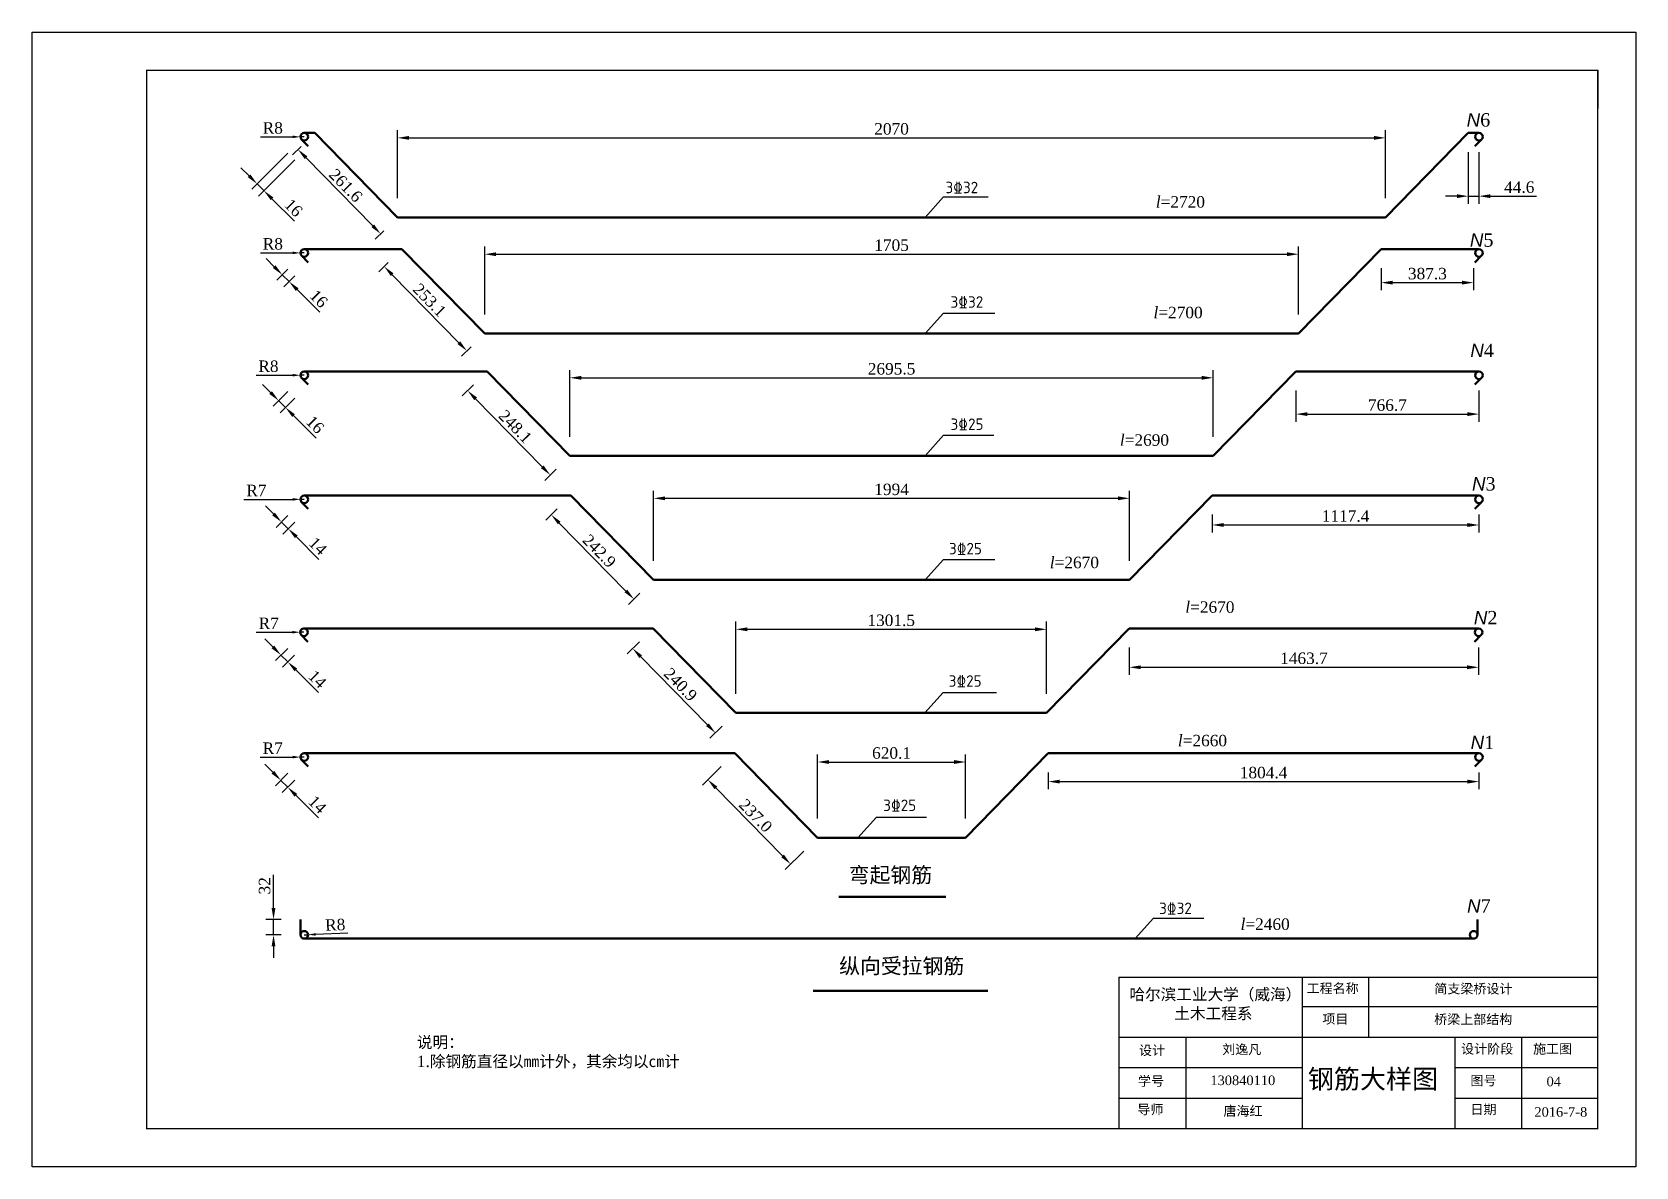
# Model space of a CAD drawing. Header units: millimetres. Extents: x -13981 to -5210, y -1943 to 2439.
# Drawn here: x -6158.8 to -5738.8, y 1072.5 to 1369.5 of the extents above; entities that cross this region are included whole.
import ezdxf

# ---------------------------------------------------------------- set-up
doc = ezdxf.new("R2010")
doc.units = ezdxf.units.MM
doc.linetypes.add('CENTER', pattern=[50.8, 31.75, -6.35, 6.35, -6.35])
doc.layers.get('0').update_dxf_attribs({"lineweight": 50})
doc.layers.add('图层1', color=7, linetype='CENTER')
doc.layers.add('图框', color=7, linetype='Continuous')
doc.layers.add('图层3', color=7, linetype='Continuous', lineweight=50)
doc.layers.add('注释 cm', color=7, linetype='Continuous', lineweight=25)
doc.styles.get("Standard").update_dxf_attribs({"font": 'times.ttf'})
doc.styles.add('样式 1', font='tssdeng.shx', dxfattribs={"bigfont": 'gbcbig.shx'})
doc.dimstyles.new('CM', dxfattribs={"dimtxt": 3, "dimasz": 3, "dimexe": 2, "dimexo": 5, "dimgap": 0.8, "dimtad": 1, "dimdec": 1, "dimlfac": 16, "dimdsep": 46, "dimtxsty": 'Standard', "dimcen": 2.5, "dimadec": 0, "dimazin": 0, "dimtfac": 1, "dimtdec": 1, "dimtmove": 0, "dimatfit": 3, "dimfxl": 1, "dimarcsym": 0})
doc.dimstyles.new('副本 CM', dxfattribs={"dimtxt": 3, "dimasz": 2, "dimexe": 2, "dimexo": 5, "dimgap": 0.8, "dimtad": 1, "dimdec": 1, "dimlfac": 8, "dimdsep": 46, "dimtxsty": 'Standard', "dimcen": 2.5, "dimadec": 0, "dimazin": 0, "dimtfac": 1, "dimtdec": 1, "dimtmove": 0, "dimatfit": 3, "dimfxl": 1, "dimarcsym": 0})

# ---------------------------------------------------------------- blocks, each defined once
blk = doc.blocks.new('*D55')
at = {"layer": '注释 cm', "color": 0, "lineweight": -2, "transparency": 16777216}
for p, q in [((-5892.72, 1175.76), (-5892.72, 1171.35)), ((-5889.72, 1173.35), (-5782.95, 1173.35)), ((-5779.95, 1175.76), (-5779.95, 1171.35))]:
    blk.add_line(p, q, dxfattribs=at)
at = {"layer": '注释 cm', "color": 0, "transparency": 16777216}
for points in [[(-5889.72, 1173.85), (-5889.72, 1172.85), (-5892.72, 1173.35)], [(-5782.95, 1173.85), (-5782.95, 1172.85), (-5779.95, 1173.35)]]:
    blk.add_solid(points, dxfattribs=at)
at = {"layer": '注释 cm', "color": 0, "transparency": 16777216, "insert": (-5836.34, 1175.68), "char_height": 3, "attachment_point": 5}
blk.add_mtext('1804.4', dxfattribs=at)
blk = doc.blocks.new('*D56')
at = {"layer": '注释 cm', "color": 0, "lineweight": -2, "transparency": 16777216}
for p, q in [((-5871.51, 1208.45), (-5871.51, 1201.27)), ((-5780.03, 1208.45), (-5780.03, 1201.27)), ((-5868.51, 1203.27), (-5783.03, 1203.27))]:
    blk.add_line(p, q, dxfattribs=at)
at = {"layer": '注释 cm', "color": 0, "transparency": 16777216}
for points in [[(-5868.51, 1203.77), (-5868.51, 1202.77), (-5871.51, 1203.27)], [(-5783.03, 1203.77), (-5783.03, 1202.77), (-5780.03, 1203.27)]]:
    blk.add_solid(points, dxfattribs=at)
at = {"layer": '注释 cm', "color": 0, "transparency": 16777216, "insert": (-5825.77, 1205.6), "char_height": 3, "attachment_point": 5}
blk.add_mtext('1463.7', dxfattribs=at)
blk = doc.blocks.new('*D57')
at = {"layer": '注释 cm', "color": 0, "lineweight": -2, "transparency": 16777216}
for p, q in [((-5849.79, 1243.22), (-5849.79, 1238.51)), ((-5779.95, 1243.22), (-5779.95, 1238.51)), ((-5846.79, 1240.51), (-5782.95, 1240.51))]:
    blk.add_line(p, q, dxfattribs=at)
at = {"layer": '注释 cm', "color": 0, "transparency": 16777216}
for points in [[(-5846.79, 1241.01), (-5846.79, 1240.01), (-5849.79, 1240.51)], [(-5782.95, 1241.01), (-5782.95, 1240.01), (-5779.95, 1240.51)]]:
    blk.add_solid(points, dxfattribs=at)
at = {"layer": '注释 cm', "color": 0, "transparency": 16777216, "insert": (-5814.87, 1242.84), "char_height": 3, "attachment_point": 5}
blk.add_mtext('1117.4', dxfattribs=at)
blk = doc.blocks.new('*D58')
at = {"layer": '注释 cm', "color": 0, "lineweight": -2, "transparency": 16777216}
for p, q in [((-5827.87, 1275.71), (-5827.87, 1267.53)), ((-5779.95, 1275.71), (-5779.95, 1267.53)), ((-5824.87, 1269.53), (-5782.95, 1269.53))]:
    blk.add_line(p, q, dxfattribs=at)
at = {"layer": '注释 cm', "color": 0, "transparency": 16777216}
for points in [[(-5824.87, 1270.03), (-5824.87, 1269.03), (-5827.87, 1269.53)], [(-5782.95, 1270.03), (-5782.95, 1269.03), (-5779.95, 1269.53)]]:
    blk.add_solid(points, dxfattribs=at)
at = {"layer": '注释 cm', "color": 0, "transparency": 16777216, "insert": (-5803.91, 1271.86), "char_height": 3, "attachment_point": 5}
blk.add_mtext('766.7', dxfattribs=at)
blk = doc.blocks.new('*D59')
at = {"layer": '注释 cm', "color": 0, "lineweight": -2, "transparency": 16777216}
for p, q in [((-5805.55, 1307.72), (-5805.55, 1301.94)), ((-5781.34, 1307.72), (-5781.34, 1301.94)), ((-5802.55, 1303.94), (-5784.34, 1303.94))]:
    blk.add_line(p, q, dxfattribs=at)
at = {"layer": '注释 cm', "color": 0, "transparency": 16777216}
for points in [[(-5802.55, 1304.44), (-5802.55, 1303.44), (-5805.55, 1303.94)], [(-5784.34, 1304.44), (-5784.34, 1303.44), (-5781.34, 1303.94)]]:
    blk.add_solid(points, dxfattribs=at)
at = {"layer": '注释 cm', "color": 0, "transparency": 16777216, "insert": (-5793.44, 1306.27), "char_height": 3, "attachment_point": 5}
blk.add_mtext('387.3', dxfattribs=at)
blk = doc.blocks.new('*D60')
at = {"layer": '注释 cm', "color": 0, "lineweight": -2, "transparency": 16777216}
for p, q in [((-6063.13, 1326.02), (-6063.13, 1343.83)), ((-6060.13, 1341.83), (-5807.39, 1341.83)), ((-5804.39, 1326.02), (-5804.39, 1343.83))]:
    blk.add_line(p, q, dxfattribs=at)
at = {"layer": '注释 cm', "color": 0, "transparency": 16777216}
for points in [[(-6060.13, 1342.33), (-6060.13, 1341.33), (-6063.13, 1341.83)], [(-5807.39, 1342.33), (-5807.39, 1341.33), (-5804.39, 1341.83)]]:
    blk.add_solid(points, dxfattribs=at)
at = {"layer": '注释 cm', "color": 0, "transparency": 16777216, "insert": (-5933.76, 1344.16), "char_height": 3, "attachment_point": 5}
blk.add_mtext('2070', dxfattribs=at)
blk = doc.blocks.new('*D61')
at = {"layer": '注释 cm', "color": 0, "lineweight": -2, "transparency": 16777216}
for p, q in [((-6040.31, 1295.63), (-6040.31, 1313.38)), ((-6037.31, 1311.38), (-5830.21, 1311.38)), ((-5827.21, 1295.63), (-5827.21, 1313.38))]:
    blk.add_line(p, q, dxfattribs=at)
at = {"layer": '注释 cm', "color": 0, "transparency": 16777216}
for points in [[(-6037.31, 1311.88), (-6037.31, 1310.88), (-6040.31, 1311.38)], [(-5830.21, 1311.88), (-5830.21, 1310.88), (-5827.21, 1311.38)]]:
    blk.add_solid(points, dxfattribs=at)
at = {"layer": '注释 cm', "color": 0, "transparency": 16777216, "insert": (-5933.76, 1313.71), "char_height": 3, "attachment_point": 5}
blk.add_mtext('1705', dxfattribs=at)
blk = doc.blocks.new('*D62')
at = {"layer": '注释 cm', "color": 0, "lineweight": -2, "transparency": 16777216}
for p, q in [((-6018, 1263.62), (-6018, 1281.03)), ((-5849.53, 1263.62), (-5849.53, 1281.03)), ((-6015, 1279.03), (-5852.53, 1279.03))]:
    blk.add_line(p, q, dxfattribs=at)
at = {"layer": '注释 cm', "color": 0, "transparency": 16777216}
for points in [[(-6015, 1279.53), (-6015, 1278.53), (-6018, 1279.03)], [(-5852.53, 1279.53), (-5852.53, 1278.53), (-5849.53, 1279.03)]]:
    blk.add_solid(points, dxfattribs=at)
at = {"layer": '注释 cm', "color": 0, "transparency": 16777216, "insert": (-5933.76, 1281.36), "char_height": 3, "attachment_point": 5}
blk.add_mtext('2695.5', dxfattribs=at)
blk = doc.blocks.new('*D63')
at = {"layer": '注释 cm', "color": 0, "lineweight": -2, "transparency": 16777216}
for p, q in [((-5996.07, 1231.13), (-5996.07, 1249.49)), ((-5993.07, 1247.49), (-5874.45, 1247.49)), ((-5871.45, 1231.13), (-5871.45, 1249.49))]:
    blk.add_line(p, q, dxfattribs=at)
at = {"layer": '注释 cm', "color": 0, "transparency": 16777216}
for points in [[(-5993.07, 1247.99), (-5993.07, 1246.99), (-5996.07, 1247.49)], [(-5874.45, 1247.99), (-5874.45, 1246.99), (-5871.45, 1247.49)]]:
    blk.add_solid(points, dxfattribs=at)
at = {"layer": '注释 cm', "color": 0, "transparency": 16777216, "insert": (-5933.76, 1249.82), "char_height": 3, "attachment_point": 5}
blk.add_mtext('1994', dxfattribs=at)
blk = doc.blocks.new('*D64')
at = {"layer": '注释 cm', "color": 0, "lineweight": -2, "transparency": 16777216}
for p, q in [((-5974.52, 1196.36), (-5974.52, 1215.21)), ((-5893.18, 1196.36), (-5893.18, 1215.21)), ((-5971.52, 1213.21), (-5896.18, 1213.21))]:
    blk.add_line(p, q, dxfattribs=at)
at = {"layer": '注释 cm', "color": 0, "transparency": 16777216}
for points in [[(-5971.52, 1213.71), (-5971.52, 1212.71), (-5974.52, 1213.21)], [(-5896.18, 1213.71), (-5896.18, 1212.71), (-5893.18, 1213.21)]]:
    blk.add_solid(points, dxfattribs=at)
at = {"layer": '注释 cm', "color": 0, "transparency": 16777216, "insert": (-5933.85, 1215.54), "char_height": 3, "attachment_point": 5}
blk.add_mtext('1301.5', dxfattribs=at)
blk = doc.blocks.new('*D65')
at = {"layer": '注释 cm', "color": 0, "lineweight": -2, "transparency": 16777216}
for p, q in [((-5953.14, 1163.68), (-5953.14, 1180.48)), ((-5914.38, 1163.68), (-5914.38, 1180.48)), ((-5950.14, 1178.48), (-5917.38, 1178.48))]:
    blk.add_line(p, q, dxfattribs=at)
at = {"layer": '注释 cm', "color": 0, "transparency": 16777216}
for points in [[(-5950.14, 1178.98), (-5950.14, 1177.98), (-5953.14, 1178.48)], [(-5917.38, 1178.98), (-5917.38, 1177.98), (-5914.38, 1178.48)]]:
    blk.add_solid(points, dxfattribs=at)
at = {"layer": '注释 cm', "color": 0, "transparency": 16777216, "insert": (-5933.76, 1180.81), "char_height": 3, "attachment_point": 5}
blk.add_mtext('620.1', dxfattribs=at)
blk = doc.blocks.new('*D74')
at = {"layer": '注释 cm', "color": 0, "lineweight": -2, "transparency": 16777216}
for p, q in [((-6091.82, 1337.86), (-6101.31, 1328.37)), ((-6090.05, 1336.1), (-6099.55, 1326.6)), ((-6102.02, 1331.9), (-6104.14, 1334.02)), ((-6099.9, 1329.78), (-6098.13, 1328.01)), ((-6096.01, 1325.89), (-6090.11, 1319.99))]:
    blk.add_line(p, q, dxfattribs=at)
at = {"layer": '注释 cm', "color": 0, "transparency": 16777216}
for points in [[(-6101.67, 1332.26), (-6102.37, 1331.55), (-6099.9, 1329.78)], [(-6095.66, 1326.25), (-6096.36, 1325.54), (-6098.13, 1328.01)]]:
    blk.add_solid(points, dxfattribs=at)
at = {"layer": '注释 cm', "color": 0, "transparency": 16777216, "insert": (-6090.36, 1323.53), "char_height": 3, "attachment_point": 5, "rotation": 315}
blk.add_mtext('16', dxfattribs=at)
blk = doc.blocks.new('*D75')
at = {"layer": '注释 cm', "color": 0, "lineweight": -2, "transparency": 16777216}
for p, q in [((-6088.36, 1339.61), (-6090.62, 1337.38)), ((-6087.1, 1336.64), (-6069.64, 1318.84)), ((-6066.7, 1317.52), (-6068.96, 1315.29))]:
    blk.add_line(p, q, dxfattribs=at)
at = {"layer": '注释 cm', "color": 0, "transparency": 16777216}
for points in [[(-6086.74, 1336.99), (-6087.45, 1336.29), (-6089.2, 1338.78)], [(-6069.28, 1319.19), (-6069.99, 1318.49), (-6067.54, 1316.69)]]:
    blk.add_solid(points, dxfattribs=at)
at = {"layer": '注释 cm', "color": 0, "transparency": 16777216, "insert": (-6076.7, 1329.37), "char_height": 3, "attachment_point": 5, "rotation": 314.4389}
blk.add_mtext('261.6', dxfattribs=at)
blk = doc.blocks.new('*D76')
at = {"layer": '注释 cm', "color": 0, "lineweight": -2, "transparency": 16777216}
for p, q in [((-6065.55, 1309.22), (-6068.06, 1306.76)), ((-6064.53, 1306.02), (-6047.07, 1288.21)), ((-6043.88, 1287.13), (-6046.39, 1284.67))]:
    blk.add_line(p, q, dxfattribs=at)
at = {"layer": '注释 cm', "color": 0, "transparency": 16777216}
for points in [[(-6064.17, 1306.37), (-6064.88, 1305.67), (-6066.63, 1308.16)], [(-6046.71, 1288.56), (-6047.42, 1287.86), (-6044.97, 1286.07)]]:
    blk.add_solid(points, dxfattribs=at)
at = {"layer": '注释 cm', "color": 0, "transparency": 16777216, "insert": (-6054.74, 1299.36), "char_height": 3, "attachment_point": 5, "rotation": 314.4389}
blk.add_mtext('253.1', dxfattribs=at)
blk = doc.blocks.new('*D77')
at = {"layer": '注释 cm', "color": 0, "lineweight": -2, "transparency": 16777216}
for p, q in [((-6095.43, 1308.11), (-6097.55, 1310.23)), ((-6091.82, 1307.48), (-6094.72, 1304.58)), ((-6093.31, 1305.99), (-6091.54, 1304.22)), ((-6090.05, 1305.71), (-6092.95, 1302.81)), ((-6089.42, 1302.1), (-6083.52, 1296.2))]:
    blk.add_line(p, q, dxfattribs=at)
at = {"layer": '注释 cm', "color": 0, "transparency": 16777216}
for points in [[(-6095.07, 1308.46), (-6095.78, 1307.76), (-6093.31, 1305.99)], [(-6089.06, 1302.45), (-6089.77, 1301.75), (-6091.54, 1304.22)]]:
    blk.add_solid(points, dxfattribs=at)
at = {"layer": '注释 cm', "color": 0, "transparency": 16777216, "insert": (-6083.76, 1299.74), "char_height": 3, "attachment_point": 5, "rotation": 315}
blk.add_mtext('16', dxfattribs=at)
blk = doc.blocks.new('*D78')
at = {"layer": '注释 cm', "color": 0, "lineweight": -2, "transparency": 16777216}
for p, q in [((-6043.23, 1277.21), (-6046.22, 1274.28)), ((-6042.69, 1273.53), (-6025.23, 1255.73)), ((-6021.57, 1255.12), (-6024.56, 1252.19))]:
    blk.add_line(p, q, dxfattribs=at)
at = {"layer": '注释 cm', "color": 0, "transparency": 16777216}
for points in [[(-6042.33, 1273.88), (-6043.05, 1273.18), (-6044.79, 1275.68)], [(-6024.88, 1256.08), (-6025.59, 1255.38), (-6023.13, 1253.59)]]:
    blk.add_solid(points, dxfattribs=at)
at = {"layer": '注释 cm', "color": 0, "transparency": 16777216, "insert": (-6032.3, 1266.26), "char_height": 3, "attachment_point": 5, "rotation": 314.4389}
blk.add_mtext('248.1', dxfattribs=at)
blk = doc.blocks.new('*D79')
at = {"layer": '注释 cm', "color": 0, "lineweight": -2, "transparency": 16777216}
for p, q in [((-6021.3, 1244.71), (-6024.3, 1241.77)), ((-6020.77, 1241.03), (-6003.32, 1223.23)), ((-5999.64, 1222.63), (-6002.64, 1219.69))]:
    blk.add_line(p, q, dxfattribs=at)
at = {"layer": '注释 cm', "color": 0, "transparency": 16777216}
for points in [[(-6020.42, 1241.38), (-6021.13, 1240.68), (-6022.88, 1243.17)], [(-6002.96, 1223.58), (-6003.67, 1222.88), (-6001.21, 1221.09)]]:
    blk.add_solid(points, dxfattribs=at)
at = {"layer": '注释 cm', "color": 0, "transparency": 16777216, "insert": (-6010.32, 1233.7), "char_height": 3, "attachment_point": 5, "rotation": 314.4389}
blk.add_mtext('242.9', dxfattribs=at)
blk = doc.blocks.new('*D80')
at = {"layer": '注释 cm', "color": 0, "lineweight": -2, "transparency": 16777216}
for p, q in [((-5999.75, 1209.94), (-6002.98, 1206.78)), ((-5999.45, 1206.04), (-5981.99, 1188.23)), ((-5978.09, 1187.86), (-5981.32, 1184.69))]:
    blk.add_line(p, q, dxfattribs=at)
at = {"layer": '注释 cm', "color": 0, "transparency": 16777216}
for points in [[(-5999.09, 1206.39), (-5999.81, 1205.69), (-6001.55, 1208.18)], [(-5981.63, 1188.58), (-5982.35, 1187.88), (-5979.89, 1186.09)]]:
    blk.add_solid(points, dxfattribs=at)
at = {"layer": '注释 cm', "color": 0, "transparency": 16777216, "insert": (-5989.05, 1198.76), "char_height": 3, "attachment_point": 5, "rotation": 314.4389}
blk.add_mtext('240.9', dxfattribs=at)
blk = doc.blocks.new('*D81')
at = {"layer": '注释 cm', "color": 0, "lineweight": -2, "transparency": 16777216}
for p, q in [((-6096.37, 1275.16), (-6098.49, 1277.28)), ((-6091.82, 1275.47), (-6095.66, 1271.62)), ((-6094.25, 1273.04), (-6092.48, 1271.27)), ((-6090.05, 1273.7), (-6093.89, 1269.86)), ((-6090.36, 1269.15), (-6084.46, 1263.25))]:
    blk.add_line(p, q, dxfattribs=at)
at = {"layer": '注释 cm', "color": 0, "transparency": 16777216}
for points in [[(-6096.02, 1275.51), (-6096.72, 1274.81), (-6094.25, 1273.04)], [(-6090.01, 1269.5), (-6090.71, 1268.79), (-6092.48, 1271.27)]]:
    blk.add_solid(points, dxfattribs=at)
at = {"layer": '注释 cm', "color": 0, "transparency": 16777216, "insert": (-6084.7, 1266.78), "char_height": 3, "attachment_point": 5, "rotation": 315}
blk.add_mtext('16', dxfattribs=at)
blk = doc.blocks.new('*D82')
at = {"layer": '注释 cm', "color": 0, "lineweight": -2, "transparency": 16777216}
for p, q in [((-6095.63, 1243.4), (-6097.75, 1245.53)), ((-6091.82, 1242.97), (-6094.92, 1239.87)), ((-6093.51, 1241.28), (-6091.74, 1239.52)), ((-6090.05, 1241.21), (-6093.15, 1238.1)), ((-6089.62, 1237.39), (-6083.71, 1231.48))]:
    blk.add_line(p, q, dxfattribs=at)
at = {"layer": '注释 cm', "color": 0, "transparency": 16777216}
for points in [[(-6095.27, 1243.76), (-6095.98, 1243.05), (-6093.51, 1241.28)], [(-6089.26, 1237.75), (-6089.97, 1237.04), (-6091.74, 1239.52)]]:
    blk.add_solid(points, dxfattribs=at)
at = {"layer": '注释 cm', "color": 0, "transparency": 16777216, "insert": (-6083.98, 1235.01), "char_height": 3, "attachment_point": 5, "rotation": 315}
blk.add_mtext('14', dxfattribs=at)
blk = doc.blocks.new('*D83')
at = {"layer": '注释 cm', "color": 0, "lineweight": -2, "transparency": 16777216}
for p, q in [((-6095.77, 1208.58), (-6097.89, 1210.7)), ((-6091.9, 1208.2), (-6095.06, 1205.04)), ((-6093.65, 1206.46), (-6091.88, 1204.69)), ((-6090.13, 1206.44), (-6093.29, 1203.28)), ((-6089.76, 1202.57), (-6083.85, 1196.66))]:
    blk.add_line(p, q, dxfattribs=at)
at = {"layer": '注释 cm', "color": 0, "transparency": 16777216}
for points in [[(-6095.41, 1208.93), (-6096.12, 1208.23), (-6093.65, 1206.46)], [(-6089.4, 1202.92), (-6090.11, 1202.22), (-6091.88, 1204.69)]]:
    blk.add_solid(points, dxfattribs=at)
at = {"layer": '注释 cm', "color": 0, "transparency": 16777216, "insert": (-6084.12, 1200.18), "char_height": 3, "attachment_point": 5, "rotation": 315}
blk.add_mtext('14', dxfattribs=at)
blk = doc.blocks.new('*D84')
at = {"layer": '注释 cm', "color": 0, "lineweight": -2, "transparency": 16777216}
for p, q in [((-6095.79, 1175.79), (-6097.91, 1177.91)), ((-6091.82, 1175.52), (-6095.08, 1172.26)), ((-6093.67, 1173.67), (-6091.9, 1171.9)), ((-6090.05, 1173.75), (-6093.31, 1170.49)), ((-6089.78, 1169.78), (-6083.84, 1163.85))]:
    blk.add_line(p, q, dxfattribs=at)
at = {"layer": '注释 cm', "color": 0, "transparency": 16777216}
for points in [[(-6095.43, 1176.15), (-6096.14, 1175.44), (-6093.67, 1173.67)], [(-6089.42, 1170.14), (-6090.13, 1169.43), (-6091.9, 1171.9)]]:
    blk.add_solid(points, dxfattribs=at)
at = {"layer": '注释 cm', "color": 0, "transparency": 16777216, "insert": (-6084.11, 1167.37), "char_height": 3, "attachment_point": 5, "rotation": 315}
blk.add_mtext('14', dxfattribs=at)
blk = doc.blocks.new('*D85')
at = {"layer": '注释 cm', "color": 0, "lineweight": -2, "transparency": 16777216}
for p, q in [((-6095.61, 1140.25), (-6095.61, 1148.91)), ((-6093.57, 1137.25), (-6097.61, 1137.25)), ((-6095.61, 1133.25), (-6095.61, 1137.25)), ((-6093.57, 1133.25), (-6097.61, 1133.25)), ((-6095.61, 1130.25), (-6095.61, 1127.25))]:
    blk.add_line(p, q, dxfattribs=at)
at = {"layer": '注释 cm', "color": 0, "transparency": 16777216}
for points in [[(-6096.11, 1140.25), (-6095.11, 1140.25), (-6095.61, 1137.25)], [(-6096.11, 1130.25), (-6095.11, 1130.25), (-6095.61, 1133.25)]]:
    blk.add_solid(points, dxfattribs=at)
at = {"layer": '注释 cm', "color": 0, "transparency": 16777216, "insert": (-6097.94, 1146.08), "char_height": 3, "attachment_point": 5, "rotation": 90}
blk.add_mtext('32', dxfattribs=at)
blk = doc.blocks.new('*D86')
at = {"layer": '注释 cm', "color": 0, "lineweight": -2, "transparency": 16777216}
for p, q in [((-5782.73, 1338.11), (-5782.73, 1324.57)), ((-5779.95, 1338.11), (-5779.95, 1324.57)), ((-5785.73, 1326.57), (-5788.73, 1326.57)), ((-5782.73, 1326.57), (-5779.95, 1326.57)), ((-5776.95, 1326.57), (-5764.84, 1326.57))]:
    blk.add_line(p, q, dxfattribs=at)
at = {"layer": '注释 cm', "color": 0, "transparency": 16777216}
for points in [[(-5785.73, 1327.07), (-5785.73, 1326.07), (-5782.73, 1326.57)], [(-5776.95, 1327.07), (-5776.95, 1326.07), (-5779.95, 1326.57)]]:
    blk.add_solid(points, dxfattribs=at)
at = {"layer": '注释 cm', "color": 0, "transparency": 16777216, "insert": (-5769.39, 1328.9), "char_height": 3, "attachment_point": 5}
blk.add_mtext('44.6', dxfattribs=at)
blk = doc.blocks.new('*D125')
at = {"layer": '注释 cm', "color": 0, "lineweight": -2, "transparency": 16777216}
for p, q in [((-5978.37, 1177.26), (-5983.28, 1172.44)), ((-5979.76, 1171.7), (-5962.3, 1153.9)), ((-5956.71, 1155.18), (-5961.62, 1150.36))]:
    blk.add_line(p, q, dxfattribs=at)
at = {"layer": '注释 cm', "color": 0, "transparency": 16777216}
for points in [[(-5979.4, 1172.05), (-5980.11, 1171.35), (-5981.86, 1173.85)], [(-5961.94, 1154.25), (-5962.65, 1153.55), (-5960.2, 1151.76)]]:
    blk.add_solid(points, dxfattribs=at)
at = {"layer": '注释 cm', "color": 0, "transparency": 16777216, "insert": (-5969.36, 1164.43), "char_height": 3, "attachment_point": 5, "rotation": 314.4389}
blk.add_mtext('237.0', dxfattribs=at)
blk = doc.blocks.new('*D207')
at = {"layer": '注释 cm', "color": 0, "lineweight": -2, "transparency": 16777216}
for p, q in [((-6100.16, 1279.71), (-6090.57, 1279.71)), ((-6087.57, 1279.71), (-6088.57, 1279.71))]:
    blk.add_line(p, q, dxfattribs=at)
at = {"layer": '注释 cm', "color": 0, "transparency": 16777216}
blk.add_solid([(-6090.57, 1280.04), (-6090.57, 1279.38), (-6088.57, 1279.71)], dxfattribs=at)
at = {"layer": '注释 cm', "color": 0, "transparency": 16777216, "insert": (-6096.94, 1282.04), "char_height": 3, "attachment_point": 5}
blk.add_mtext('R8', dxfattribs=at)
blk = doc.blocks.new('*D209')
at = {"layer": '注释 cm', "color": 0, "lineweight": -2, "transparency": 16777216}
for p, q in [((-6099.01, 1342.06), (-6090.57, 1342.09)), ((-6087.57, 1342.11), (-6088.57, 1342.1))]:
    blk.add_line(p, q, dxfattribs=at)
at = {"layer": '注释 cm', "color": 0, "transparency": 16777216}
blk.add_solid([(-6090.58, 1342.43), (-6090.57, 1341.76), (-6088.57, 1342.1)], dxfattribs=at)
at = {"layer": '注释 cm', "color": 0, "transparency": 16777216, "insert": (-6095.8, 1344.4), "char_height": 3, "attachment_point": 5, "rotation": 0.2221}
blk.add_mtext('R8', dxfattribs=at)
blk = doc.blocks.new('*D210')
at = {"layer": '注释 cm', "color": 0, "lineweight": -2, "transparency": 16777216}
for p, q in [((-6099.01, 1311.74), (-6090.57, 1311.73)), ((-6087.57, 1311.72), (-6088.57, 1311.72))]:
    blk.add_line(p, q, dxfattribs=at)
at = {"layer": '注释 cm', "color": 0, "transparency": 16777216}
blk.add_solid([(-6090.57, 1312.06), (-6090.57, 1311.39), (-6088.57, 1311.72)], dxfattribs=at)
at = {"layer": '注释 cm', "color": 0, "transparency": 16777216, "insert": (-6095.79, 1314.06), "char_height": 3, "attachment_point": 5, "rotation": 359.9125}
blk.add_mtext('R8', dxfattribs=at)
blk = doc.blocks.new('*D211')
at = {"layer": '注释 cm', "color": 0, "lineweight": -2, "transparency": 16777216}
for p, q in [((-6103.34, 1247.22), (-6090.57, 1247.22)), ((-6087.57, 1247.22), (-6088.57, 1247.22))]:
    blk.add_line(p, q, dxfattribs=at)
at = {"layer": '注释 cm', "color": 0, "transparency": 16777216}
blk.add_solid([(-6090.57, 1247.55), (-6090.57, 1246.88), (-6088.57, 1247.22)], dxfattribs=at)
at = {"layer": '注释 cm', "color": 0, "transparency": 16777216, "insert": (-6100.09, 1249.55), "char_height": 3, "width": 4.4881, "attachment_point": 5}
blk.add_mtext('R7', dxfattribs=at)
blk = doc.blocks.new('*D212')
at = {"layer": '注释 cm', "color": 0, "lineweight": -2, "transparency": 16777216}
for p, q in [((-6100.11, 1212.45), (-6090.66, 1212.45)), ((-6087.66, 1212.45), (-6088.66, 1212.45))]:
    blk.add_line(p, q, dxfattribs=at)
at = {"layer": '注释 cm', "color": 0, "transparency": 16777216}
blk.add_solid([(-6090.66, 1212.78), (-6090.66, 1212.11), (-6088.66, 1212.45)], dxfattribs=at)
at = {"layer": '注释 cm', "color": 0, "transparency": 16777216, "insert": (-6096.86, 1214.78), "char_height": 3, "attachment_point": 5}
blk.add_mtext('R7', dxfattribs=at)
blk = doc.blocks.new('*D213')
at = {"layer": '注释 cm', "color": 0, "lineweight": -2, "transparency": 16777216}
for p, q in [((-6099.07, 1179.76), (-6090.57, 1179.76)), ((-6087.57, 1179.76), (-6088.57, 1179.76))]:
    blk.add_line(p, q, dxfattribs=at)
at = {"layer": '注释 cm', "color": 0, "transparency": 16777216}
blk.add_solid([(-6090.57, 1180.1), (-6090.57, 1179.43), (-6088.57, 1179.76)], dxfattribs=at)
at = {"layer": '注释 cm', "color": 0, "transparency": 16777216, "insert": (-6095.82, 1182.1), "char_height": 3, "attachment_point": 5}
blk.add_mtext('R7', dxfattribs=at)
blk = doc.blocks.new('*D214')
at = {"layer": '注释 cm', "color": 0, "lineweight": -2, "transparency": 16777216}
for p, q in [((-6087.57, 1133.25), (-6086.57, 1133.28)), ((-6076.14, 1133.67), (-6084.58, 1133.36))]:
    blk.add_line(p, q, dxfattribs=at)
at = {"layer": '注释 cm', "color": 0, "transparency": 16777216}
blk.add_solid([(-6084.59, 1133.69), (-6084.56, 1133.02), (-6086.57, 1133.28)], dxfattribs=at)
at = {"layer": '注释 cm', "color": 0, "transparency": 16777216, "insert": (-6079.45, 1135.87), "char_height": 3, "attachment_point": 5, "rotation": 2.1144}
blk.add_mtext('R8', dxfattribs=at)

msp = doc.modelspace()

# ---------------------------------------------------------------- linework, layer by layer
for p, q in [((-6088.2814, 1341.3987), (-6086.5136, 1339.6309)), ((-6084.7892, 1343.1058), (-6087.5743, 1343.1058)), ((-6084.7892, 1343.1058), (-6063.1287, 1321.0168)), ((-5782.7337, 1343.1058), (-5804.3943, 1321.0168)), ((-5782.7337, 1343.1058), (-5779.9487, 1343.1058)), ((-5779.2416, 1341.3987), (-5781.0093, 1339.6309)), ((-6040.3149, 1321.0168), (-6063.1287, 1321.0168)), ((-6017.9964, 1321.0168), (-6040.3149, 1321.0168)), ((-5996.074, 1321.0168), (-6017.9964, 1321.0168)), ((-5974.4319, 1321.0168), (-5996.074, 1321.0168)), ((-5953.1398, 1321.0168), (-5974.4319, 1321.0168)), ((-5931.9839, 1321.0168), (-5953.1398, 1321.0168)), ((-5935.5391, 1321.0168), (-5914.3832, 1321.0168)), ((-5914.3832, 1321.0168), (-5893.0911, 1321.0168)), ((-5893.0911, 1321.0168), (-5871.449, 1321.0168)), ((-5871.449, 1321.0168), (-5849.5266, 1321.0168)), ((-5849.5266, 1321.0168), (-5827.2081, 1321.0168)), ((-5827.2081, 1321.0168), (-5804.3943, 1321.0168)), ((-6088.2814, 1311.0141), (-6086.5136, 1309.2464)), ((-6084.7892, 1312.7212), (-6087.5743, 1312.7212)), ((-6061.9754, 1312.7212), (-6084.7892, 1312.7212)), ((-6061.9754, 1312.7212), (-6040.3149, 1290.6322)), ((-5805.5475, 1312.7212), (-5827.2081, 1290.6322)), ((-5805.5475, 1312.7212), (-5782.7337, 1312.7212)), ((-5782.7337, 1312.7212), (-5779.9487, 1312.7212)), ((-5779.2416, 1311.0141), (-5781.0093, 1309.2464)), ((-6017.9964, 1290.6322), (-6040.3149, 1290.6322)), ((-5996.074, 1290.6322), (-6017.9964, 1290.6322)), ((-5974.4319, 1290.6322), (-5996.074, 1290.6322)), ((-5953.1398, 1290.6322), (-5974.4319, 1290.6322)), ((-5931.9839, 1290.6322), (-5953.1398, 1290.6322)), ((-5935.5391, 1290.6322), (-5914.3832, 1290.6322)), ((-5914.3832, 1290.6322), (-5893.0911, 1290.6322)), ((-5893.0911, 1290.6322), (-5871.449, 1290.6322)), ((-5871.449, 1290.6322), (-5849.5266, 1290.6322)), ((-5849.5266, 1290.6322), (-5827.2081, 1290.6322)), ((-6088.2814, 1279.0039), (-6086.5136, 1277.2361)), ((-6084.7892, 1280.711), (-6087.5743, 1280.711)), ((-6061.9754, 1280.711), (-6084.7892, 1280.711)), ((-6039.6569, 1280.711), (-6061.9754, 1280.711)), ((-6039.6569, 1280.711), (-6017.9964, 1258.622)), ((-5827.866, 1280.711), (-5849.5266, 1258.622)), ((-5827.866, 1280.711), (-5805.5475, 1280.711)), ((-5805.5475, 1280.711), (-5782.7337, 1280.711)), ((-5782.7337, 1280.711), (-5779.9487, 1280.711)), ((-5779.2416, 1279.0039), (-5781.0093, 1277.2361)), ((-5996.074, 1258.622), (-6017.9964, 1258.622)), ((-5974.4319, 1258.622), (-5996.074, 1258.622)), ((-5953.1398, 1258.622), (-5974.4319, 1258.622)), ((-5931.9839, 1258.622), (-5953.1398, 1258.622)), ((-5935.5391, 1258.622), (-5914.3832, 1258.622)), ((-5914.3832, 1258.622), (-5893.0911, 1258.622)), ((-5893.0911, 1258.622), (-5871.449, 1258.622)), ((-5871.449, 1258.622), (-5849.5266, 1258.622)), ((-6084.7892, 1248.2156), (-6087.5743, 1248.2156)), ((-6061.9754, 1248.2156), (-6084.7892, 1248.2156)), ((-6039.6569, 1248.2156), (-6061.9754, 1248.2156)), ((-6017.7345, 1248.2156), (-6039.6569, 1248.2156)), ((-6017.7345, 1248.2156), (-5996.074, 1226.1266)), ((-5849.7884, 1248.2156), (-5871.449, 1226.1266)), ((-5849.7884, 1248.2156), (-5827.866, 1248.2156)), ((-5827.866, 1248.2156), (-5805.5475, 1248.2156)), ((-5805.5475, 1248.2156), (-5782.7337, 1248.2156)), ((-5782.7337, 1248.2156), (-5779.9487, 1248.2156)), ((-6088.2814, 1246.5085), (-6086.5136, 1244.7408)), ((-5779.2416, 1246.5085), (-5781.0093, 1244.7408)), ((-5974.4319, 1226.1266), (-5996.074, 1226.1266)), ((-5953.1398, 1226.1266), (-5974.4319, 1226.1266)), ((-5931.9839, 1226.1266), (-5953.1398, 1226.1266)), ((-5935.5391, 1226.1266), (-5914.3832, 1226.1266)), ((-5914.3832, 1226.1266), (-5893.0911, 1226.1266)), ((-5893.0911, 1226.1266), (-5871.449, 1226.1266)), ((-6088.3657, 1211.7384), (-6086.5979, 1209.9706)), ((-6084.8735, 1213.4455), (-6087.6586, 1213.4455)), ((-6062.0598, 1213.4455), (-6084.8735, 1213.4455)), ((-6039.7412, 1213.4455), (-6062.0598, 1213.4455)), ((-6017.8189, 1213.4455), (-6039.7412, 1213.4455)), ((-5996.1767, 1213.4455), (-6017.8189, 1213.4455)), ((-5996.1767, 1213.4455), (-5974.5162, 1191.3565)), ((-5871.5148, 1213.4455), (-5893.1754, 1191.3565)), ((-5871.5148, 1213.4455), (-5849.8727, 1213.4455)), ((-5849.8727, 1213.4455), (-5827.9503, 1213.4455)), ((-5827.9503, 1213.4455), (-5805.6318, 1213.4455)), ((-5805.6318, 1213.4455), (-5782.818, 1213.4455)), ((-5782.818, 1213.4455), (-5780.033, 1213.4455)), ((-5779.3259, 1211.7384), (-5781.0936, 1209.9706)), ((-5953.2241, 1191.3565), (-5974.5162, 1191.3565)), ((-5932.0682, 1191.3565), (-5953.2241, 1191.3565)), ((-5935.6234, 1191.3565), (-5914.4675, 1191.3565)), ((-5914.4675, 1191.3565), (-5893.1754, 1191.3565)), ((-6084.7892, 1180.7649), (-6087.5743, 1180.7649)), ((-6061.9754, 1180.7649), (-6084.7892, 1180.7649)), ((-6039.6569, 1180.7649), (-6061.9754, 1180.7649)), ((-6017.7345, 1180.7649), (-6039.6569, 1180.7649)), ((-5996.0924, 1180.7649), (-6017.7345, 1180.7649)), ((-5974.8003, 1180.7649), (-5996.0924, 1180.7649)), ((-5974.8003, 1180.7649), (-5953.1398, 1158.6759)), ((-5892.7226, 1180.7649), (-5914.3832, 1158.6759)), ((-5892.7226, 1180.7649), (-5871.4305, 1180.7649)), ((-5871.4305, 1180.7649), (-5849.7884, 1180.7649)), ((-5849.7884, 1180.7649), (-5827.866, 1180.7649)), ((-5827.866, 1180.7649), (-5805.5475, 1180.7649)), ((-5805.5475, 1180.7649), (-5782.7337, 1180.7649)), ((-5782.7337, 1180.7649), (-5779.9487, 1180.7649)), ((-6088.2814, 1179.0578), (-6086.5136, 1177.29)), ((-5779.2416, 1179.0578), (-5781.0093, 1177.29)), ((-5931.9839, 1158.6759), (-5953.1398, 1158.6759)), ((-5935.5391, 1158.6759), (-5914.3832, 1158.6759)), ((-5947.604, 1143.1495), (-5919.5283, 1143.1495)), ((-6088.5743, 1133.2458), (-6088.5743, 1137.2458)), ((-5780.3243, 1133.2458), (-5780.3243, 1137.2458)), ((-6087.5743, 1132.2458), (-5781.3243, 1132.2458)), ((-5954.2566, 1118.6107), (-5908.5912, 1118.6107))]:
    msp.add_line(p, q)
for centre in [(-6087.5743, 1342.1058), (-5779.9487, 1342.1058), (-6087.5743, 1311.7212), (-5779.9487, 1311.7212), (-6087.5743, 1279.711), (-5779.9487, 1279.711), (-6087.5743, 1247.2156), (-5779.9487, 1247.2156), (-6087.6586, 1212.4455), (-5780.033, 1212.4455), (-6087.5743, 1179.7649), (-5779.9487, 1179.7649), (-6087.5743, 1133.2458), (-5781.3243, 1133.2458)]:
    msp.add_circle(centre, 1)
at = {"layer": '图框', "ltscale": 3}
for p, q in [((-5748.8352, 1359.5095), (-5748.8352, 1349.5095)), ((-5874.243, 1122.1764), (-5748.8352, 1122.1764)), ((-5874.243, 1122.1764), (-5874.243, 1082.5095)), ((-5826.2386, 1122.1764), (-5826.2386, 1082.5095)), ((-5808.8352, 1122.1764), (-5808.8352, 1106.5029)), ((-5826.2386, 1114.5007), (-5748.8352, 1114.5007)), ((-5874.243, 1106.5029), (-5748.8352, 1106.5029)), ((-5856.7397, 1106.5029), (-5856.7397, 1082.5095)), ((-5786.2386, 1106.5029), (-5786.2386, 1082.5095)), ((-5768.8352, 1106.5029), (-5768.8352, 1082.5095)), ((-5874.243, 1098.5051), (-5826.2386, 1098.5051)), ((-5874.243, 1098.5051), (-5838.8352, 1098.5051)), ((-5786.2386, 1098.5051), (-5748.8352, 1098.5051)), ((-5874.243, 1090.5073), (-5826.2386, 1090.5073)), ((-5874.243, 1090.5073), (-5838.8352, 1090.5073)), ((-5786.2386, 1090.5073), (-5748.8352, 1090.5073))]:
    msp.add_line(p, q, dxfattribs=at)
msp.add_lwpolyline([(-6158.8352, 1369.5095), (-5738.8352, 1369.5095), (-5738.8352, 1072.5095), (-6158.8352, 1072.5095)], close=True, dxfattribs=at)
at = {"layer": '图框', "ltscale": 3, "const_width": 0.32}
msp.add_lwpolyline([(-6128.8352, 1082.5095), (-5748.8352, 1082.5095), (-5748.8352, 1359.5095), (-6128.8352, 1359.5095)], close=True, dxfattribs=at)
at = {"layer": '注释 cm'}
for p, q in [((-5924.9611, 1321.0168), (-5920.1231, 1326.372)), ((-5920.1231, 1326.372), (-5908.4792, 1326.372)), ((-5924.9611, 1290.6322), (-5920.1231, 1295.9875)), ((-5920.1231, 1295.9875), (-5906.7109, 1295.9875)), ((-5924.9611, 1258.622), (-5920.1231, 1263.9772)), ((-5920.1231, 1263.9772), (-5906.9559, 1263.9772)), ((-5924.9611, 1226.1266), (-5920.1231, 1231.4818)), ((-5920.1231, 1231.4818), (-5906.7109, 1231.4818)), ((-5925.0454, 1191.3565), (-5920.2074, 1196.7117)), ((-5920.2074, 1196.7117), (-5906.3052, 1196.7117)), ((-5942.5618, 1158.6759), (-5937.7238, 1164.0311)), ((-5937.7238, 1164.0311), (-5924.5903, 1164.0311)), ((-5869.9756, 1132.2458), (-5865.1376, 1137.601)), ((-5865.1376, 1137.601), (-5852.0041, 1137.601))]:
    msp.add_line(p, q, dxfattribs=at)

# ---------------------------------------------------------------- texts
at = {"char_height": 3.5, "attachment_point": 1}
for s, insert in [('{\\fArial|b0|i1|c0|p34;N}6', (-5783.1554, 1348.2881)), ('{\\fArial|b0|i1|c0|p34;N}5', (-5782.3145, 1316.8456)), ('{\\fArial|b0|i1|c0|p34;N}4', (-5782.1994, 1287.9435)), ('{\\fArial|b0|i1|c0|p34;N}3', (-5781.7573, 1253.0352)), ('{\\fArial|b0|i1|c0|p34;N}2', (-5781.2789, 1218.0118)), ('{\\fArial|b0|i1|c0|p34;N}1', (-5782.1239, 1185.343)), ('{\\fArial|b0|i1|c0|p34;N}7', (-5783.0527, 1142.5536))]:
    msp.add_mtext_dynamic_manual_height_columns(s, width=42.568917, gutter_width=40, heights=[0], dxfattribs=dict(at, insert=insert))
at = {"layer": '图层1', "char_height": 3, "attachment_point": 1}
for s, insert in [('{\\fTimes New Roman|b0|i1|c0|p18;l}=2720', (-5864.558, 1326.5699)), ('{\\fTimes New Roman|b0|i1|c0|p18;l}=2700', (-5865.168, 1297.613)), ('{\\fTimes New Roman|b0|i1|c0|p18;l}=2690', (-5873.9778, 1264.2436)), ('{\\fTimes New Roman|b0|i1|c0|p18;l}=2670', (-5892.3207, 1232.2041)), ('{\\fTimes New Roman|b0|i1|c0|p18;l}=2670', (-5856.841, 1220.5248)), ('{\\fTimes New Roman|b0|i1|c0|p18;l}=2660', (-5858.7868, 1185.5888)), ('{\\fTimes New Roman|b0|i1|c0|p18;l}=2460', (-5842.3705, 1137.5415))]:
    msp.add_mtext_dynamic_manual_height_columns(s, width=27.484775, gutter_width=40, heights=[4.1702], dxfattribs=dict(at, insert=insert))
at = {"layer": '图层3', "char_height": 4, "attachment_point": 1}
for s, width, insert in [('{\\fSimSun|b0|i0|c134|p2;弯起钢筋}', 79.379778, (-5944.9654, 1150.9183)), ('{\\fSimSun|b0|i0|c134|p2;纵向受拉钢筋}', 96.155142, (-5947.4781, 1127.0995))]:
    msp.add_mtext_dynamic_manual_height_columns(s, width=width, gutter_width=40, heights=[0], dxfattribs=dict(at, insert=insert))
at = {"layer": '注释 cm', "style": '样式 1'}
for s, p in [('3%%13232', (-5919.6441, 1327.343)), ('3%%13232', (-5918.3149, 1297.3769)), ('3%%13225', (-5918.3192, 1265.3845)), ('3%%13225', (-5918.7263, 1232.8299)), ('3%%13225', (-5918.8056, 1198.1778)), ('3%%13225', (-5935.9437, 1165.653)), ('3%%13232', (-5863.6847, 1138.69))]:
    msp.add_text(s, height=3, dxfattribs=at).set_placement(p)
at = {"layer": '注释 cm', "attachment_point": 1}
for s, width, gutter_width, insert, char_height in [('\\pi0.8556;{\\fSimSun|b0|i0|c134|p2;哈尔滨工业大学（威海）\\P\\pi12.613;土木工程系}', 46.091087, 40, (-5872.3279, 1119.1687), 3), ('{\\fSimSun|b0|i0|c134|p2;工程名称}', 14.304433, 40, (-5825.0814, 1120.4977), 2.5), ('{\\fSimSun|b0|i0|c134|p2;简支梁桥设计}', 57.898008, 40, (-5791.6291, 1120.3992), 2.5), ('{\\fSimSun|b0|i0|c134|p2;项目}', 7.702726, 12.5, (-5820.9511, 1112.4953), 2.5), ('{\\fSimSun|b0|i0|c134|p2;桥梁上部结构}', 28.519682, 12.5, (-5791.6606, 1112.3828), 2.5), ('{\\fSimSun|b0|i0|c134|p2;说明：\\P}1.{\\fSimSun|b0|i0|c134|p2;除钢筋直径以mm计外，其余均以cm计}', 159.765359, 40, (-6058.0706, 1106.6401), 3), ('{\\fSimSun|b0|i0|c134|p2;设计}', 13.91897, 12.5, (-5868.9607, 1104.2682), 2.5), ('{\\fSimSun|b0|i0|c134|p2;刘逸凡}', 18.108175, 12.5, (-5847.1674, 1104.5276), 2.5), ('{\\fSimSun|b0|i0|c134|p2;设计阶段}', 15.775389, 12.5, (-5784.6106, 1104.66), 2.5), ('{\\fSimSun|b0|i0|c134|p2;施工图}', 14.235646, 12.5, (-5765.7653, 1104.66), 2.5), ('{\\fSimSun|b0|i0|c134|p2;学号}', 8.243271, 12.5, (-5869.2146, 1096.2328), 2.5), ('130840110', 12.567609, 12.5, (-5850.2755, 1096.4249), 2.5), ('{\\fSimSun|b0|i0|c134|p2;钢筋大样图}', 36.334801, 12.5, (-5824.7415, 1098.0212), 5), ('{\\fSimSun|b0|i0|c134|p2;图号}', 8.270233, 12.5, (-5782.1762, 1096.3704), 2.5), ('04', 10.547596, 12.5, (-5762.2316, 1096.1154), 2.5), ('{\\fSimSun|b0|i0|c134|p2;导师}', 7.837865, 12.5, (-5869.3839, 1088.7895), 2.5), ('{\\fSimSun|b0|i0|c134|p2;唐海红}', 15.100447, 12.5, (-5846.8347, 1088.4066), 2.5), ('{\\fSimSun|b0|i0|c134|p2;日期}', 7.863503, 12.5, (-5782.1702, 1088.8081), 2.5), ('{\\fTimes New Roman|b0|i0|c0|p18;2016-7-8}', 13.827103, 12.5, (-5765.4225, 1088.1436), 2.5)]:
    msp.add_mtext_dynamic_manual_height_columns(s, width=width, gutter_width=gutter_width, heights=[0], dxfattribs=dict(at, insert=insert, char_height=char_height))

# ---------------------------------------------------------------- dimensions: what is measured, and where the dimension line sits
at = {"layer": '注释 cm'}
for center, mpoint, picture, middle in [((-6087.5743, 1342.1058), (-6088.5743, 1342.1019), '*D209', (-6095.8025, 1344.3999)), ((-6087.5743, 1311.7212), (-6088.5743, 1311.7228), '*D210', (-6095.79, 1314.0598)), ((-6087.5743, 1133.2458), (-6086.575, 1133.2827), '*D214', (-6079.4464, 1135.8734))]:
    dim = msp.add_radius_dim(center=center, mpoint=mpoint, dimstyle='副本 CM', dxfattribs=at)
    dim.commit()
    dim.dimension.update_dxf_attribs({"geometry": picture, "text_midpoint": middle})
for base, p1, p2, text, picture, middle in [((-5804.3943, 1341.8282), (-6063.1287, 1321.0168), (-5804.3943, 1321.0168), '2070', '*D60', (-5933.7615, 1344.1585)), ((-5827.2081, 1311.3775), (-6040.3149, 1290.6322), (-5827.2081, 1290.6322), '1705', '*D61', (-5933.7615, 1313.7078))]:
    dim = msp.add_linear_dim(base=base, p1=p1, p2=p2, text=text, dimstyle='CM', dxfattribs=at)
    dim.commit()
    dim.dimension.update_dxf_attribs({"geometry": picture, "text_midpoint": middle})
for p1, p2, distance, text, picture, middle in [((-6088.2814, 1341.3987), (-6086.5136, 1339.6309), -16.4302, '16', '*D74', (-6090.3563, 1323.5272)), ((-6084.7892, 1343.1058), (-6063.1287, 1321.0168), -6.1729, '261.6', '*D75', (-6076.7026, 1329.3709)), ((-6088.2814, 1311.0141), (-6086.5136, 1309.2464), -7.1055, '16', '*D77', (-6083.7627, 1299.7362)), ((-6088.2814, 1279.0039), (-6086.5136, 1277.2361), -8.4378, '16', '*D81', (-6084.7048, 1266.7839)), ((-6039.6569, 1280.711), (-6017.9964, 1258.622), -7.1923, '248.1', '*D78', (-6032.2981, 1266.2624)), ((-6088.2814, 1246.5085), (-6086.5136, 1244.7408), -7.3897, '14', '*D82', (-6083.976, 1235.0051)), ((-6088.3657, 1211.7384), (-6086.5979, 1209.9706), -7.4677, '14', '*D83', (-6084.1154, 1200.1799)), ((-5996.1767, 1213.4455), (-5974.5162, 1191.3565), -7.5239, '240.9', '*D80', (-5989.0547, 1198.7647)), ((-5974.8003, 1180.7649), (-5953.1398, 1158.6759), -9.8832, '237.0', '*D125', (-5969.3628, 1164.4322))]:
    dim = msp.add_aligned_dim(p1=p1, p2=p2, distance=distance, text=text, dimstyle='CM', dxfattribs=at)
    dim.commit()
    dim.dimension.update_dxf_attribs({"geometry": picture, "text_midpoint": middle})
for base, p1, p2, picture, middle in [((-5779.9487, 1326.5733), (-5782.7337, 1343.1058), (-5779.9487, 1343.1058), '*D86', (-5769.3927, 1328.9036)), ((-5781.3412, 1303.9419), (-5805.5475, 1312.7212), (-5781.3412, 1312.7212), '*D59', (-5793.4444, 1306.2722)), ((-5849.5266, 1279.0323), (-6017.9964, 1258.622), (-5849.5266, 1258.622), '*D62', (-5933.7615, 1281.3625)), ((-5779.9487, 1269.5286), (-5827.866, 1280.711), (-5779.9487, 1280.711), '*D58', (-5803.9073, 1271.8589)), ((-5871.449, 1247.4864), (-5996.074, 1226.1266), (-5871.449, 1226.1266), '*D63', (-5933.7615, 1249.8166)), ((-5779.9487, 1240.5085), (-5849.7884, 1248.2156), (-5779.9487, 1248.2156), '*D57', (-5814.8685, 1242.8388)), ((-5893.1754, 1213.2105), (-5974.5162, 1191.3565), (-5893.1754, 1191.3565), '*D64', (-5933.8458, 1215.5407)), ((-5780.033, 1203.2688), (-5871.5148, 1213.4455), (-5780.033, 1213.4455), '*D56', (-5825.7739, 1205.5991)), ((-5914.3832, 1178.4833), (-5953.1398, 1158.6759), (-5914.3832, 1158.6759), '*D65', (-5933.7615, 1180.8136)), ((-5779.9487, 1173.3485), (-5892.7226, 1180.7649), (-5779.9487, 1180.7649), '*D55', (-5836.3356, 1175.6788))]:
    dim = msp.add_linear_dim(base=base, p1=p1, p2=p2, dimstyle='CM', dxfattribs=at)
    dim.commit()
    dim.dimension.update_dxf_attribs({"geometry": picture, "text_midpoint": middle})
for base, p1, p2, angle, text, picture, middle, dimtype in [((-6044.9669, 1286.0704), (-6061.9754, 1312.7212), (-6040.3149, 1290.6322), 314.438889, '253.1', '*D76', (-6056.4018, 1297.7315), 161), ((-6001.2146, 1221.0857), (-6017.7345, 1248.2156), (-5996.074, 1226.1266), 314.438889, '242.9', '*D79', (-6011.9812, 1232.0652), 161), ((-6091.8995, 1171.9042), (-6088.2814, 1179.0578), (-6086.5136, 1177.29), 315, '14', '*D84', (-6085.7382, 1165.7429), 161), ((-6095.6091, 1133.2458), (-6088.5743, 1137.2458), (-6088.5743, 1133.2458), 90, '32', '*D85', (-6095.6091, 1146.0789), 160)]:
    dim = msp.add_linear_dim(base=base, p1=p1, p2=p2, angle=angle, text=text, dimstyle='CM', dxfattribs=at)
    dim.commit()
    dim.dimension.update_dxf_attribs({"geometry": picture, "text_midpoint": middle, "dimtype": dimtype})
dim = msp.add_radius_dim(center=(-6087.5743, 1279.711), mpoint=(-6088.5743, 1279.711), dimstyle='副本 CM', dxfattribs=at)
dim.commit()
dim.dimension.update_dxf_attribs({"geometry": '*D207', "text_midpoint": (-6096.9384, 1279.711), "dimtype": 164})
for center, mpoint, picture, middle in [((-6087.5743, 1247.2156), (-6088.5743, 1247.2156), '*D211', (-6100.0869, 1247.2156)), ((-6087.6586, 1212.4455), (-6088.6586, 1212.4455), '*D212', (-6096.8594, 1212.4455))]:
    dim = msp.add_radius_dim(center=center, mpoint=mpoint, text='R7', dimstyle='副本 CM', dxfattribs=at)
    dim.commit()
    dim.dimension.update_dxf_attribs({"geometry": picture, "text_midpoint": middle, "dimtype": 164})
dim = msp.add_radius_dim(center=(-6087.5743, 1179.7649), mpoint=(-6088.5743, 1179.7649), text='R7', dimstyle='副本 CM', dxfattribs=at)
dim.commit()
dim.dimension.update_dxf_attribs({"geometry": '*D213', "text_midpoint": (-6095.8227, 1182.0952)})

doc.saveas('drawing.dxf')
